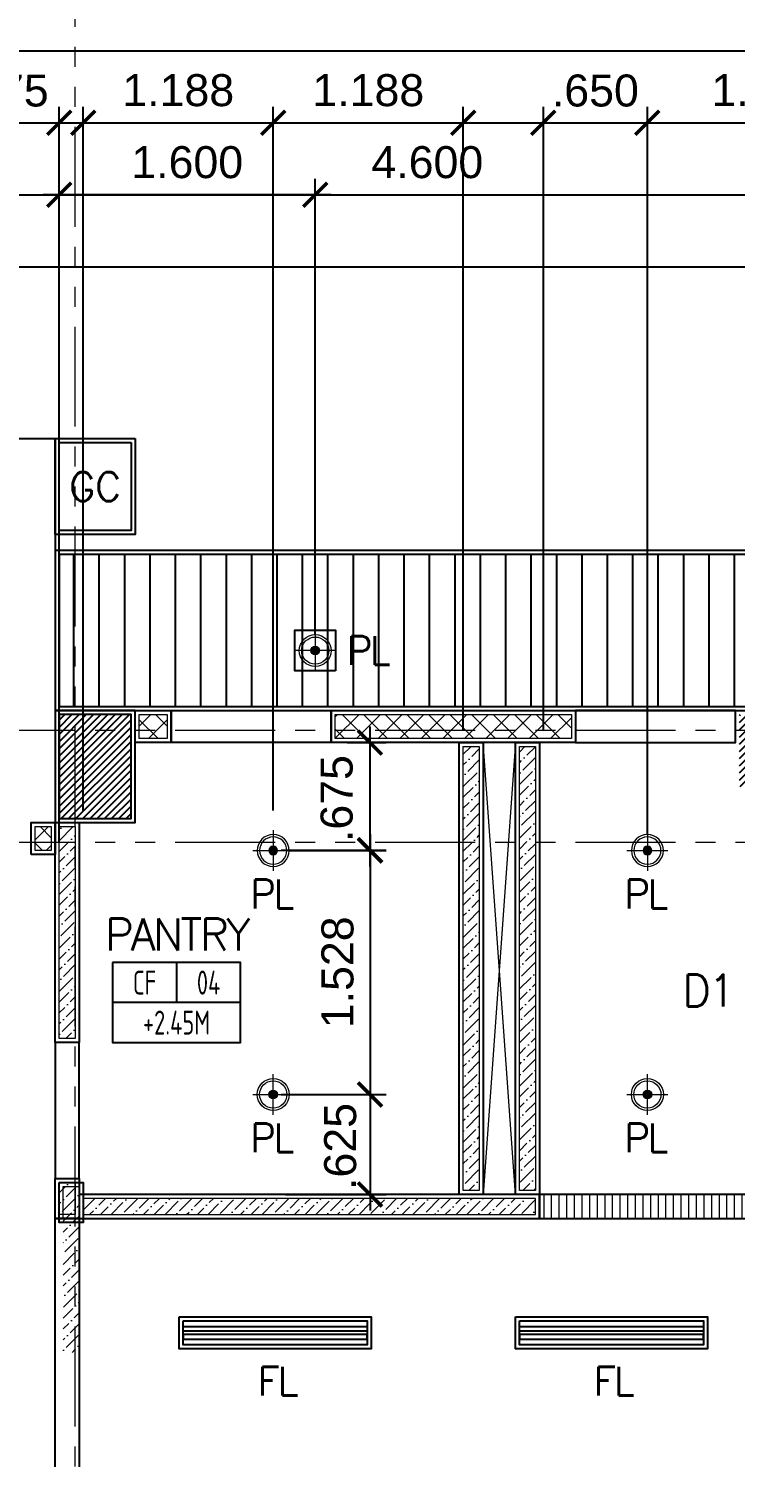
# Model space of a CAD drawing. Header units: metres. Extents: x -12400 to 1, y 0 to 106422.
# Drawn here: x -12222.45 to -12218.03, y 106350.69 to 106359.63 of the extents above; entities that cross this region are included whole.
import ezdxf
from ezdxf.enums import TextEntityAlignment as Align

# ---------------------------------------------------------------- set-up
doc = ezdxf.new("R2010")
doc.units = ezdxf.units.M
doc.header["$PDMODE"] = 35
doc.linetypes.add('HIDDEN2', pattern=[4.762499999999999, 3.175, -1.5875])
doc.linetypes.add('PHANTOM2', pattern=[1.25, 0.625, -0.125, 0.125, -0.125, 0.125, -0.125])
for name, color, linetype, lineweight in [('0.1', 1, 'Continuous', 9), ('A-DIM-100', 8, 'Continuous', 0), ('DIM 001', 251, 'Continuous', 13), ('HATCH', 250, 'Continuous', 5), ('LAYOUT', 1, 'Continuous', 20), ('LF 001', 51, 'Continuous', 20)]:
    doc.layers.add(name, color=color, linetype=linetype, lineweight=lineweight)
for name, color, linetype in [('C-SCHED', 1, 'Continuous'), ('E_FIX_LIGHT1', 2, 'Continuous'), ('lighting', 1, 'Continuous'), ('P-HIDE', 1, 'HIDDEN2'), ('stone', 15, 'Continuous'), ('txt', 2, 'Continuous')]:
    doc.layers.add(name, color=color, linetype=linetype)
doc.layers.add('GUIDELINES', color=206, linetype='Continuous', plot=False)
doc.styles.add('architxt', font='architxt.shx', dxfattribs={"width": 0.8})
doc.styles.add('DIMTXT-100', font='arial.ttf')
doc.styles.add('swis721', font='swiss.ttf')
doc.styles.add('T.25', font='romans.shx', dxfattribs={"height": 0.2})
doc.dimstyles.new('D-100', dxfattribs={"dimtxt": 0.2, "dimasz": 0.15, "dimexe": 0.1, "dimexo": 0.1, "dimgap": 0.1, "dimtad": 1, "dimdec": 3, "dimzin": 4, "dimdsep": 46, "dimtxsty": 'DIMTXT-100', "dimblk": 'ARCHTICK', "dimcen": 0.2, "dimdle": 0.1, "dimclrd": 8, "dimclre": 8, "dimclrt": 2, "dimadec": 0, "dimazin": 1, "dimtfac": 1, "dimtdec": 3, "dimtofl": 0, "dimtmove": 2, "dimatfit": 3, "dimfxl": 1, "dimarcsym": 0})
doc.dimstyles.new('DIM 200', dxfattribs={"dimtxt": 200, "dimasz": 1, "dimexe": 0, "dimexo": 40, "dimgap": 50, "dimtad": 1, "dimtoh": 1, "dimdec": 0, "dimlfac": 2, "dimtxsty": 'swis721', "dimblk": 'CIR', "dimcen": 0, "dimclrd": 155, "dimclre": 155, "dimclrt": 4, "dimadec": 0, "dimazin": 0, "dimtfac": 1, "dimtdec": 0, "dimtix": 1, "dimtmove": 1, "dimatfit": 3, "dimldrblk": 'CIR', "dimfxl": 0, "dimarcsym": 0})

# ---------------------------------------------------------------- blocks, each defined once
blk = doc.blocks.new('CIR')
at = {"color": 4}
blk.add_circle((0, 0), 50, dxfattribs=at)
blk = doc.blocks.new('*U1738')
at = {"layer": 'HATCH'}
h = blk.add_hatch(dxfattribs=at)
h.set_pattern_fill('ANSI36', color=256, scale=0.015)
h.set_pattern_definition([(45, (12094.09919102851, -106406.7665946045), (0.025256970340507, 0.09260889124852564), [0.1190625, -0.0238125, 0, -0.0238125])])
h.paths.add_polyline_path([(0.0249999999996362, 0.1249999999854481), (0.02499999999963642, 0.02499999999417923), (2.800000000002682, 0.02499999999417923), (2.800000000002682, 0.1249999999854481)])
at = {"color": 4}
blk.add_lwpolyline([(2.825000000002318, 0), (2.825000000002318, 0.1499999999796273), (0, 0.1499999999796273), (0, 0)], close=True, dxfattribs=at)
at = {"layer": 'HATCH'}
blk.add_lwpolyline([(2.800000000002682, 0.02499999999417923), (2.800000000002682, 0.1249999999854481), (0.0249999999996362, 0.1249999999854481), (0.0249999999996362, 0.02499999999417923)], close=True, dxfattribs=at)
blk = doc.blocks.new('*U1766')
at = {"layer": 'HATCH'}
h = blk.add_hatch(dxfattribs=at)
h.set_pattern_fill('ANSI37', color=256, scale=0.03, angle=-180)
h.set_pattern_definition([(225, (-0.9375000000100036, 0), (0.06735192090801863, -0.06735192090801868), []), (314.9999999999999, (-0.9375000000100036, 0), (0.06735192090801868, 0.06735192090801861), [])])
h.paths.add_polyline_path([(0.02500000000873115, 0.1749999999883585), (0.02500000000873115, 0.02499999999417923), (0.1249999999954534, 0.02499999999417923), (0.1249999999954534, 0.1749999999883585)])
blk.add_lwpolyline([(0, 0.1999999999825377), (0, 0), (0.1499999999896326, 0), (0.1499999999896326, 0.1999999999825377)], close=True)
blk.add_lwpolyline([(0.02500000000873115, 0.1749999999883585), (0.02500000000873115, 0.02499999999417923), (0.1249999999954534, 0.02499999999417923), (0.1249999999954534, 0.1749999999883585)], close=True, dxfattribs=at)
blk = doc.blocks.new('*U73')
at = {"layer": 'HATCH'}
h = blk.add_hatch(dxfattribs=at)
h.set_pattern_fill('ANSI36', color=256, scale=0.015)
h.set_pattern_definition([(45, (12094.14919102848, -106406.7665946045), (0.025256970340507, 0.09260889124852564), [0.1190625, -0.0238125, 0, -0.0238125])])
h.paths.add_polyline_path([(0.0249999999996362, 0.1249999999854481), (0.0249999999996362, 0.02499999999417923), (2.849999999978309, 0.02499999999417923), (2.849999999978309, 0.1249999999854481)])
at = {"color": 4}
blk.add_lwpolyline([(2.874999999977945, 0), (2.874999999977945, 0.1499999999796273), (0, 0.1499999999796273), (0, 0)], close=True, dxfattribs=at)
at = {"layer": 'HATCH'}
blk.add_lwpolyline([(2.849999999978309, 0.02499999999417923), (2.849999999978309, 0.1249999999854481), (0.0249999999996362, 0.1249999999854481), (0.0249999999996362, 0.02499999999417923)], close=True, dxfattribs=at)
blk = doc.blocks.new('*U104')
at = {"layer": 'HATCH'}
h = blk.add_hatch(dxfattribs=at)
h.set_pattern_fill('ANSI37', color=256, scale=0.03, angle=-180)
h.set_pattern_definition([(225, (0.4374999999620857, 0), (0.06735192090801863, -0.06735192090801868), []), (314.9999999999999, (0.4374999999620857, 0), (0.06735192090801868, 0.06735192090801861), [])])
h.paths.add_polyline_path([(0.02500000000873115, 0.1749999999883585), (0.02500000000873115, 0.02499999999417923), (1.499999999967543, 0.02499999999417923), (1.499999999967543, 0.1749999999883585)])
blk.add_lwpolyline([(0, 0.1999999999825377), (0, 0), (1.524999999961722, 0), (1.524999999961722, 0.1999999999825377)], close=True)
blk.add_lwpolyline([(0.02500000000873115, 0.1749999999883585), (0.02500000000873115, 0.02499999999417923), (1.499999999967543, 0.02499999999417923), (1.499999999967543, 0.1749999999883585)], close=True, dxfattribs=at)
blk = doc.blocks.new('*U95')
at = {"layer": 'HATCH'}
h = blk.add_hatch(dxfattribs=at)
h.set_pattern_fill('ANSI31', color=256, scale=0.015, angle=45)
h.set_pattern_definition([(90, (12093.09919102852, -106406.4165946045), (-0.04762500000000001, 0), [])])
h.paths.add_polyline_path([(2.220446049250313e-16, 0.1499999999796273), (0, 1.387778780781446e-17), (1.825000000013461, 0), (1.825000000013461, 0.1499999999796273)])
at = {"color": 3}
blk.add_lwpolyline([(1.825000000013461, 0), (1.825000000013461, 0.1499999999796273), (0, 0.1499999999796273), (0, 0)], close=True, dxfattribs=at)
blk = doc.blocks.new('*U1746')
at = {"layer": 'HATCH'}
h = blk.add_hatch(dxfattribs=at)
h.set_pattern_fill('ANSI36', color=256, scale=0.015)
h.set_pattern_definition([(45, (12091.52419102847, -106406.7665946045), (0.025256970340507, 0.09260889124852564), [0.1190625, -0.0238125, 0, -0.0238125])])
h.paths.add_polyline_path([(0.0249999999996362, 0.1249999999854481), (0.0249999999996362, 0.02499999999417923), (0.2249999999702341, 0.02499999999417923), (0.2249999999702341, 0.1249999999854481)])
at = {"color": 4}
blk.add_lwpolyline([(0.2499999999698703, 0), (0.2499999999698703, 0.1499999999796273), (0, 0.1499999999796273), (0, 0)], close=True, dxfattribs=at)
at = {"layer": 'HATCH'}
blk.add_lwpolyline([(0.2249999999702341, 0.02499999999417923), (0.2249999999702341, 0.1249999999854481), (0.0249999999996362, 0.1249999999854481), (0.0249999999996362, 0.02499999999417923)], close=True, dxfattribs=at)
blk = doc.blocks.new('*U72')
at = {"layer": 'HATCH'}
h = blk.add_hatch(dxfattribs=at)
h.set_pattern_fill('ANSI36', color=256, scale=0.015)
h.set_pattern_definition([(45, (12092.6491910285, -106406.7665946045), (0.025256970340507, 0.09260889124852564), [0.1190625, -0.0238125, 0, -0.0238125])])
h.paths.add_polyline_path([(0.0249999999996362, 0.1249999999854481), (0.0249999999996362, 0.02499999999417924), (1.34999999999934, 0.02499999999417923), (1.34999999999934, 0.1249999999854481)])
at = {"color": 4}
blk.add_lwpolyline([(1.374999999998976, 0), (1.374999999998976, 0.1499999999796273), (0, 0.1499999999796273), (0, 0)], close=True, dxfattribs=at)
at = {"layer": 'HATCH'}
blk.add_lwpolyline([(1.34999999999934, 0.02499999999417923), (1.34999999999934, 0.1249999999854481), (0.0249999999996362, 0.1249999999854481), (0.0249999999996362, 0.02499999999417923)], close=True, dxfattribs=at)
blk = doc.blocks.new('*U1739')
at = {"layer": 'HATCH'}
h = blk.add_hatch(dxfattribs=at)
h.set_pattern_fill('ANSI36', color=256, scale=0.015)
h.set_pattern_definition([(45, (12094.09919102884, -106406.7665946045), (0.025256970340507, 0.09260889124852564), [0.1190625, -0.0238125, 0, -0.0238125])])
h.paths.add_polyline_path([(0.0249999999996362, 0.1249999999854481), (0.02499999999963598, 0.02499999999417923), (2.800000000337376, 0.02499999999417923), (2.800000000337376, 0.1249999999854481)])
at = {"color": 4}
blk.add_lwpolyline([(2.825000000337012, 0), (2.825000000337012, 0.1499999999796273), (0, 0.1499999999796273), (0, 0)], close=True, dxfattribs=at)
at = {"layer": 'HATCH'}
blk.add_lwpolyline([(2.800000000337376, 0.02499999999417923), (2.800000000337376, 0.1249999999854481), (0.0249999999996362, 0.1249999999854481), (0.0249999999996362, 0.02499999999417923)], close=True, dxfattribs=at)
blk = doc.blocks.new('*U103')
at = {"layer": 'HATCH'}
h = blk.add_hatch(dxfattribs=at)
h.set_pattern_fill('ANSI37', color=256, scale=0.03, angle=-180)
h.set_pattern_definition([(225, (-0.8624999999989875, 0), (0.06735192090801863, -0.06735192090801868), []), (314.9999999999999, (-0.8624999999989875, 0), (0.06735192090801868, 0.06735192090801861), [])])
h.paths.add_polyline_path([(0.02500000000873115, 0.1749999999883585), (0.02500000000873115, 0.02499999999417923), (0.2000000000064694, 0.02499999999417923), (0.2000000000064694, 0.1749999999883585)])
blk.add_lwpolyline([(0, 0.1999999999825377), (0, 0), (0.2250000000006487, 0), (0.2250000000006487, 0.1999999999825377)], close=True)
blk.add_lwpolyline([(0.02500000000873115, 0.1749999999883585), (0.02500000000873115, 0.02499999999417923), (0.2000000000064694, 0.02499999999417923), (0.2000000000064694, 0.1749999999883585)], close=True, dxfattribs=at)
blk = doc.blocks.new('2FCOLUMNS')
h = blk.add_hatch()
h.set_pattern_fill('ANSI31', color=8, scale=0.01)
h.set_pattern_definition([(45, (12128.21296792571, -106237.5702236537), (-0.02245064030267288, 0.02245064030267288), [])])
h.paths.add_polyline_path([(0.02499999999599822, 18.02499999999418), (0.4749999999967258, 18.02499999999418), (0.4749999999967258, 18.67500000000291), (0.02499999999599822, 18.67500000000291)])
h.paths.add_polyline_path([(4.924999999997453, 18.67500000000291), (4.924999999997453, 18.22499999999127), (4.274999999997817, 18.22499999999127), (4.274999999997817, 18.67500000000291)])
h.paths.add_polyline_path([(9.174999999997453, 18.02499999999418), (8.724999999996726, 18.02499999999418), (8.724999999996726, 18.67500000000291), (9.174999999997453, 18.67500000000291)])
h.paths.add_polyline_path([(13.42499999999745, 17.52499999999418), (13.42499999999745, 17.97500000000582), (12.77499999999782, 17.97500000000582), (12.77499999999782, 17.52499999999418)])
h.paths.add_polyline_path([(17.024999999996, 18.02499999999418), (17.47499999999673, 18.02499999999418), (17.47499999999673, 18.67500000000291), (17.024999999996, 18.67500000000291)])
h.paths.add_polyline_path([(21.274999999996, 18.67500000000291), (21.274999999996, 18.22499999999127), (21.92499999999563, 18.22499999999127), (21.92499999999563, 18.67500000000291)])
h.paths.add_polyline_path([(26.17499999999563, 18.02499999999418), (25.72499999999491, 18.02499999999418), (25.72499999999491, 18.67500000000291), (26.17499999999563, 18.67500000000291)])
h.paths.add_polyline_path([(26.17499999999563, 13.27499999999418), (25.72499999999491, 13.27499999999418), (25.72499999999491, 13.92500000000291), (26.17499999999563, 13.92500000000291)])
h.paths.add_polyline_path([(21.37499999999636, 13.27499999999418), (21.82499999999709, 13.27499999999418), (21.82499999999709, 13.92500000000291), (21.37499999999636, 13.92500000000291)])
h.paths.add_polyline_path([(17.024999999996, 13.27499999999418), (17.47499999999673, 13.27499999999418), (17.47499999999673, 13.92500000000291), (17.024999999996, 13.92500000000291)])
h.paths.add_polyline_path([(12.92499999999563, 13.27499999999418), (13.32499999999709, 13.27499999999418), (13.32499999999709, 13.67500000000291), (12.92499999999563, 13.67500000000291)])
h.paths.add_polyline_path([(9.174999999997453, 13.27499999999418), (8.724999999996726, 13.27499999999418), (8.724999999996726, 13.92500000000291), (9.174999999997453, 13.92500000000291)])
h.paths.add_polyline_path([(4.82499999999709, 13.27499999999418), (4.374999999996362, 13.27499999999418), (4.374999999996362, 13.92500000000291), (4.82499999999709, 13.92500000000291)])
h.paths.add_polyline_path([(0.02499999999599822, 13.27499999999418), (0.4749999999967258, 13.27499999999418), (0.4749999999967258, 13.92500000000291), (0.02499999999599822, 13.92500000000291)])
h.paths.add_polyline_path([(0.02499999999599822, 9.02499999999418), (0.4749999999967258, 9.02499999999418), (0.4749999999967258, 9.67500000000291), (0.02499999999599822, 9.67500000000291)])
h.paths.add_polyline_path([(9.174999999997453, 9.02499999999418), (8.724999999996726, 9.02499999999418), (8.724999999996726, 9.67500000000291), (9.174999999997453, 9.67500000000291)])
h.paths.add_polyline_path([(17.024999999996, 9.02499999999418), (17.47499999999673, 9.02499999999418), (17.47499999999673, 9.67500000000291), (17.024999999996, 9.67500000000291)])
h.paths.add_polyline_path([(26.17499999999563, 9.02499999999418), (25.72499999999491, 9.02499999999418), (25.72499999999491, 9.67500000000291), (26.17499999999563, 9.67500000000291)])
h.paths.add_polyline_path([(26.17499999999563, 4.774999999994179), (25.72499999999491, 4.774999999994179), (25.72499999999491, 5.42500000000291), (26.17499999999563, 5.42500000000291)])
h.paths.add_polyline_path([(21.82499999999709, 4.774999999994179), (21.37499999999636, 4.774999999994179), (21.37499999999636, 5.42500000000291), (21.82499999999709, 5.42500000000291)])
h.paths.add_polyline_path([(17.024999999996, 4.774999999994179), (17.47499999999673, 4.774999999994179), (17.47499999999673, 5.42500000000291), (17.024999999996, 5.42500000000291)])
h.paths.add_polyline_path([(13.32499999999709, 4.774999999994179), (12.87499999999636, 4.774999999994179), (12.87499999999636, 5.42500000000291), (13.32499999999709, 5.42500000000291)])
h.paths.add_polyline_path([(9.174999999997453, 4.774999999994179), (8.724999999996726, 4.774999999994179), (8.724999999996726, 5.42500000000291), (9.174999999997453, 5.42500000000291)])
h.paths.add_polyline_path([(4.374999999996362, 4.774999999994179), (4.82499999999709, 4.774999999994179), (4.82499999999709, 5.42500000000291), (4.374999999996362, 5.42500000000291)])
h.paths.add_polyline_path([(0.02499999999599822, 4.774999999994179), (0.4749999999967258, 4.774999999994179), (0.4749999999967258, 5.42500000000291), (0.02499999999599822, 5.42500000000291)])
h.paths.add_polyline_path([(0.02499999999599822, 2.25), (0.4749999999967258, 2.25), (0.4749999999967258, 2.900000000008731), (0.02499999999599822, 2.900000000008731)])
h.paths.add_polyline_path([(0.0249999999996362, 0.02499999999417923), (0.4250000000010914, 0.02499999999417923), (0.4250000000010914, 0.4250000000029104), (0.0249999999996362, 0.4250000000029104)])
h.paths.add_polyline_path([(2.899999999997817, 0.02500000000873115), (2.899999999997817, 0.4750000000203727), (2.249999999998181, 0.4750000000203727), (2.249999999998181, 0.02500000000873115)])
h.paths.add_polyline_path([(4.924999999997453, 0.02500000000873115), (4.924999999997453, 0.4750000000203727), (4.274999999997817, 0.4750000000203727), (4.274999999997817, 0.02500000000873115)])
h.paths.add_polyline_path([(9.174999999997453, 0.02500000000873115), (8.724999999996726, 0.02500000000873115), (8.724999999996726, 0.6750000000174623), (9.174999999997453, 0.6750000000174623)])
h.paths.add_polyline_path([(13.42499999999745, 1.025000000008731), (13.42499999999745, 1.475000000020373), (12.77499999999782, 1.475000000020373), (12.77499999999782, 1.025000000008731)])
h.paths.add_polyline_path([(17.024999999996, 0.02500000000873115), (17.47499999999673, 0.02500000000873115), (17.47499999999673, 0.6750000000174623), (17.024999999996, 0.6750000000174623)])
h.paths.add_polyline_path([(21.274999999996, 0.02500000000873115), (21.274999999996, 0.4750000000203727), (21.92499999999563, 0.4750000000203727), (21.92499999999563, 0.02500000000873115)])
h.paths.add_polyline_path([(26.17499999999563, 0.02500000000873115), (25.72499999999491, 0.02500000000873115), (25.72499999999491, 0.6750000000174623), (26.17499999999563, 0.6750000000174623)])
at = {"color": 7}
blk.add_lwpolyline([(16.99999999999636, 18), (17.49999999999636, 18), (17.49999999999636, 18.69999999999709), (16.99999999999636, 18.69999999999709)], close=True, dxfattribs=at)
at = {"layer": 'stone', "color": 5}
blk.add_lwpolyline([(17.024999999996, 18.02499999999418), (17.47499999999673, 18.02499999999418), (17.47499999999673, 18.67500000000291), (17.024999999996, 18.67500000000291)], close=True, dxfattribs=at)
blk = doc.blocks.new('L1')
at = {"layer": 'LF 001', "lineweight": 20, "ltscale": 1500}
h = blk.add_hatch(color=256, dxfattribs=at)
edge = h.paths.add_edge_path()
edge.add_arc((1.13686837721616e-13, -1.13686837721616e-13), 0.0318958546358772, 0, 360)
at = {"layer": 'LF 001', "color": 76, "lineweight": 18, "ltscale": 1500}
for points in [[(1.13686837721616e-13, 0.1499999999997499), (1.13686837721616e-13, -0.1500000000000909)], [(-0.1499999999999773, -1.13686837721616e-13), (0.1500000000000909, -1.13686837721616e-13)]]:
    blk.add_lwpolyline(points, dxfattribs=at)
at = {"layer": 'LF 001', "ltscale": 1500}
blk.add_lwpolyline([(-0.09999999999990905, -1.13686837721616e-13, -1), (0.1000000000000227, -1.13686837721616e-13, -1)], format="xyb", close=True, dxfattribs=at)
at = {"layer": 'LF 001', "lineweight": 20, "ltscale": 1500}
blk.add_circle((1.13686837721616e-13, -1.13686837721616e-13), 0.0318958546358772, dxfattribs=at)
blk = doc.blocks.new('LO')
at = {"layer": 'LAYOUT', "xscale": 1000, "yscale": 1000, "zscale": 1000}
blk.add_blockref('L1', (0, 0), dxfattribs=at)
blk = doc.blocks.new('*U1960')
at = {"layer": 'LF 001', "ltscale": 1500}
blk.add_circle((0, -3.995415109869782e-14), 0.0998520709958535, dxfattribs=at)
at = {"layer": 'lighting', "xscale": 0.0008492979043710491, "yscale": 0.0008492979043710491, "zscale": 0.0008492979043710491}
blk.add_blockref('LO', (0, -3.995415109869782e-14), dxfattribs=at)
blk = doc.blocks.new('LEDPENDANTLT')
at = {"color": 1}
for points in [[(0, 0.1999999999970896), (1.200000000000728, 0.1999999999970896), (1.200000000000728, 0), (0, 0)], [(0.02499999999417923, 0.1750000000029104), (1.175000000006548, 0.1750000000029104), (1.175000000006548, 0.02499999999417923), (0.02499999999417923, 0.02499999999417923)]]:
    blk.add_lwpolyline(points, close=True, dxfattribs=at)
at = {"color": 2}
for points in [[(1.174999999995634, 0.1100000000005821), (0.02499999999417923, 0.1100000000005821), (0.02499999999417923, 0.1399999999994179), (1.174999999995634, 0.1399999999994179)], [(1.174999999995634, 0.09000000001105946), (0.02499999999417923, 0.09000000001105946), (0.02499999999417923, 0.06000000001222361), (1.174999999995634, 0.06000000001222361)]]:
    blk.add_lwpolyline(points, close=True, dxfattribs=at)
blk = doc.blocks.new('RCP_2F')
h = blk.add_hatch()
h.set_pattern_fill('ANSI31', color=8, scale=0.05, angle=45)
h.set_pattern_definition([(90, (0, 0), (-0.15875, 0), [])])
h.paths.add_polyline_path([(-12111.18796792572, 106309.9879166174), (-12102.02332326478, 106309.9879166174), (-12101.07332326476, 106310.9379166174), (-12111.18796792572, 106310.9379166174)])
at = {"color": 1}
for points in [[(-12113.0129679257, 106311.6629166174), (-12111.2129679257, 106311.6629166174)], [(-12111.21296792572, 106309.9629166174), (-12102.01296792572, 106309.9629166174), (-12101.01296792572, 106310.9629166174), (-12111.21296792572, 106310.9629166174), (-12111.21296792572, 106309.9629166174)]]:
    blk.add_lwpolyline(points, dxfattribs=at)
for points in [[(-12110.7129679257, 106311.6629166174), (-12110.7129679257, 106311.0629166174), (-12111.2129679257, 106311.0629166174), (-12111.2129679257, 106311.6629166174)], [(-12110.73796792569, 106311.6379166174), (-12110.73796792569, 106311.0879166174), (-12111.1879679257, 106311.0879166174), (-12111.1879679257, 106311.6379166174)], [(-12109.46057324006, 106310.2105219318), (-12109.71536261137, 106310.2105219318), (-12109.71536261137, 106310.4653113031), (-12109.46057324006, 106310.4653113031)], [(-12110.48796792572, 106309.9629166176), (-12109.4879679257, 106309.9629166176), (-12109.4879679257, 106309.7629166176), (-12110.48796792572, 106309.7629166176)], [(-12106.96296792572, 106309.9629166174), (-12107.96296792573, 106309.9629166174), (-12107.96296792573, 106309.7629166176), (-12106.96296792572, 106309.7629166176)], [(-12111.06296792574, 106307.8879166174), (-12111.21296792572, 106307.8879166174), (-12111.21296792572, 106307.0379166174), (-12111.06296792574, 106307.0379166174)], [(-12111.06296792573, 106305.2129166174), (-12111.21296792571, 106305.2129166174), (-12111.21296792572, 106306.7879166174), (-12111.06296792574, 106306.7879166174)]]:
    blk.add_lwpolyline(points, close=True, dxfattribs=at)
at = {"color": 8}
blk.add_lwpolyline([(-12111.18796792572, 106309.9879166174), (-12102.02332326478, 106309.9879166174), (-12101.07332326476, 106310.9379166174), (-12111.18796792572, 106310.9379166174)], close=True, dxfattribs=at)
at = {"layer": 'HATCH'}
for points in [[(-12108.33796792572, 106306.9379166174), (-12108.53796792572, 106309.7629166174)], [(-12108.33796792572, 106309.7629166174), (-12108.53796792572, 106306.9379166174)]]:
    blk.add_lwpolyline(points, dxfattribs=at)
at = {"layer": 'P-HIDE', "linetype": 'Continuous'}
blk.add_lwpolyline([(-12119.01296792572, 106309.2629166174), (-12119.01296792572, 106311.6629166174), (-12111.2129679257, 106311.6629166174), (-12111.2129679257, 106309.2629166174)], dxfattribs=at)
for name, p in [('2FCOLUMNS', (-12128.21296792571, 106291.2629166174)), ('*U73', (-12111.06296792571, 106306.7879166174)), ('*U95', (-12108.18796792573, 106306.7879166174)), ('LEDPENDANTLT', (-12110.43796792573, 106305.9729166174)), ('LEDPENDANTLT', (-12108.33796792573, 106305.9729166174))]:
    blk.add_blockref(name, p)
at = {"xscale": -1}
for name, p, rotation in [('*U103', (-12110.71296792572, 106309.9629166176), 180), ('*U104', (-12109.4879679257, 106309.9629166176), 180), ('*U1738', (-12108.68796792569, 106306.9379166174), 270), ('*U1739', (-12108.33796792571, 106306.9379166173), 270), ('*U1766', (-12111.36296792571, 106309.2629166175), 180), ('*U72', (-12111.21296792572, 106307.8879166174), 270), ('*U1746', (-12111.21296792572, 106306.7879166174), 270)]:
    blk.add_blockref(name, p, dxfattribs=dict(at, rotation=rotation))
at = {"layer": 'E_FIX_LIGHT1'}
for p, rotation in [((-12109.58796792572, 106310.3379166174), 270), ((-12109.85046792571, 106307.5629166174), 90), ((-12107.51296792573, 106307.5629166174), 90)]:
    blk.add_blockref('*U1960', p, dxfattribs=dict(at, rotation=rotation))
at = {"layer": 'E_FIX_LIGHT1', "xscale": -1, "rotation": 90}
for p in [(-12109.85046792571, 106309.0879166175), (-12107.51296792573, 106309.0879166175)]:
    blk.add_blockref('*U1960', p, dxfattribs=at)
at = {"layer": '0.1', "color": 2, "insert": (-12110.9629679257, 106311.3629166174), "char_height": 0.18, "attachment_point": 5, "style": 'T.25'}
blk.add_mtext_dynamic_manual_height_columns('{\\C3;GC}', width=2.337371140579762, gutter_width=1, heights=[0], dxfattribs=at)
at = {"layer": '0.1', "color": 2, "insert": (-12108.43796792572, 106308.3504166174), "char_height": 0.15, "attachment_point": 5, "rotation": 90.00000000000006}
blk.add_mtext_dynamic_manual_height_columns('{\\Fx-hlvm1s|c0;\\W0.9;\\T0.9;PIPE SHAFT}', width=5150.828219755791, gutter_width=1, heights=[0], dxfattribs=at)
at = {"layer": 'txt', "color": 6, "linetype": 'Continuous', "char_height": 0.18, "attachment_point": 5, "style": 'T.25'}
for s, insert in [('{\\T0.9;PL}', (-12109.26057324006, 106310.3379166174)), ('{\\T0.9;PL}', (-12109.86323717491, 106308.8165121007)), ('{\\T0.9;PL}', (-12107.52573717492, 106308.8165121007)), ('{\\T0.9;PL}', (-12109.86323717491, 106307.2915121007)), ('{\\T0.9;PL}', (-12107.52573717492, 106307.2915121007)), ('{\\T0.9;FL}', (-12109.82667398525, 106305.7712843994)), ('{\\T0.9;FL}', (-12107.72667398526, 106305.7712843994))]:
    blk.add_mtext_dynamic_manual_height_columns(s, width=0.6453045245441018, gutter_width=0.001, heights=[0], dxfattribs=dict(at, insert=insert))
blk = doc.blocks.new('_ArchTick')
at = {"color": 0, "linetype": 'ByBlock', "const_width": 0.15}
blk.add_lwpolyline([(-0.5, -0.5), (0.5, 0.5)], dxfattribs=at)
blk = doc.blocks.new('*D641')
at = {"layer": 'DEFPOINTS', "color": 0, "transparency": 16777216}
for p in [(-12220.91691529414, 106359.0365394432), (-12222.10441529417, 106354.6365394432), (-12220.91691529414, 106354.6365394431)]:
    blk.add_point(p, dxfattribs=at)
at = {"layer": 'DIM 001', "color": 8, "lineweight": -2, "transparency": 16777216}
for p, q in [((-12222.10441529417, 106354.7365394432), (-12222.10441529417, 106359.1365394432)), ((-12220.91691529414, 106354.7365394432), (-12220.91691529414, 106359.1365394432)), ((-12222.20441529417, 106359.0365394432), (-12220.81691529414, 106359.0365394432))]:
    blk.add_line(p, q, dxfattribs=at)
at = {"layer": 'DIM 001', "color": 8, "lineweight": -2, "transparency": 16777216, "xscale": 0.15, "yscale": 0.15, "zscale": 0.15, "rotation": 180}
blk.add_blockref('_ArchTick', (-12222.10441529417, 106359.0365394432), dxfattribs=at)
at = {"layer": 'DIM 001', "color": 8, "lineweight": -2, "transparency": 16777216, "xscale": 0.15, "yscale": 0.15, "zscale": 0.15}
blk.add_blockref('_ArchTick', (-12220.91691529414, 106359.0365394432), dxfattribs=at)
at = {"layer": 'DIM 001', "color": 2, "transparency": 16777216, "insert": (-12221.51066529415, 106359.2386540407), "char_height": 0.2, "attachment_point": 5, "style": 'DIMTXT-100'}
blk.add_mtext('1.188', dxfattribs=at)
blk = doc.blocks.new('*D642')
at = {"layer": 'DEFPOINTS', "color": 0, "transparency": 16777216}
for p in [(-12220.96710059433, 106354.4892710696), (-12220.96706322319, 106352.9615418858), (-12220.31233241905, 106352.9615418858)]:
    blk.add_point(p, dxfattribs=at)
at = {"layer": 'DIM 001', "color": 8, "lineweight": -2, "transparency": 16777216}
for p, q in [((-12220.31233241905, 106354.5892710696), (-12220.31233241905, 106352.8615418858)), ((-12220.86710059433, 106354.4892710696), (-12220.21233241905, 106354.4892710696)), ((-12220.86706322319, 106352.9615418858), (-12220.21233241905, 106352.9615418858))]:
    blk.add_line(p, q, dxfattribs=at)
at = {"layer": 'DIM 001', "color": 8, "lineweight": -2, "transparency": 16777216, "xscale": 0.15, "yscale": 0.15, "zscale": 0.15}
for p, rotation in [((-12220.31233241905, 106354.4892710696), 90), ((-12220.31233241905, 106352.9615418858), 270)]:
    blk.add_blockref('_ArchTick', p, dxfattribs=dict(at, rotation=rotation))
at = {"layer": 'DIM 001', "color": 2, "transparency": 16777216, "insert": (-12220.51444701656, 106353.7254064776), "char_height": 0.2, "attachment_point": 5, "rotation": 90, "style": 'DIMTXT-100'}
blk.add_mtext('1.528', dxfattribs=at)
blk = doc.blocks.new('*D643')
at = {"layer": 'DEFPOINTS', "color": 0, "transparency": 16777216}
for p in [(-12220.9395206085, 106352.9615394432), (-12220.9395206085, 106352.3365394432), (-12220.31233241906, 106352.3365394432)]:
    blk.add_point(p, dxfattribs=at)
at = {"layer": 'DIM 001', "color": 8, "lineweight": -2, "transparency": 16777216}
for p, q in [((-12220.31233241906, 106353.0615394432), (-12220.31233241906, 106352.2365394432)), ((-12220.8395206085, 106352.9615394432), (-12220.21233241906, 106352.9615394432)), ((-12220.8395206085, 106352.3365394432), (-12220.21233241906, 106352.3365394432))]:
    blk.add_line(p, q, dxfattribs=at)
at = {"layer": 'DIM 001', "color": 8, "lineweight": -2, "transparency": 16777216, "xscale": 0.15, "yscale": 0.15, "zscale": 0.15}
for p, rotation in [((-12220.31233241906, 106352.9615394432), 90), ((-12220.31233241906, 106352.3365394432), 270)]:
    blk.add_blockref('_ArchTick', p, dxfattribs=dict(at, rotation=rotation))
at = {"layer": 'DIM 001', "color": 2, "transparency": 16777216, "insert": (-12220.49760256386, 106352.6365394431), "char_height": 0.2, "attachment_point": 5, "rotation": 90, "style": 'DIMTXT-100'}
blk.add_mtext('.625', dxfattribs=at)
blk = doc.blocks.new('*D644')
at = {"layer": 'DEFPOINTS', "color": 0, "transparency": 16777216}
for p in [(-12220.55441529413, 106355.1615394434), (-12220.31233241907, 106355.1615394434), (-12220.91691529414, 106354.4865394433)]:
    blk.add_point(p, dxfattribs=at)
at = {"layer": 'DIM 001', "color": 8, "lineweight": -2, "transparency": 16777216}
for p, q in [((-12220.31233241907, 106354.3865394433), (-12220.31233241907, 106355.2615394434)), ((-12220.45441529413, 106355.1615394434), (-12220.21233241907, 106355.1615394434)), ((-12220.81691529414, 106354.4865394433), (-12220.21233241907, 106354.4865394433))]:
    blk.add_line(p, q, dxfattribs=at)
at = {"layer": 'DIM 001', "color": 8, "lineweight": -2, "transparency": 16777216, "xscale": 0.15, "yscale": 0.15, "zscale": 0.15}
for p, rotation in [((-12220.31233241907, 106355.1615394434), 90), ((-12220.31233241907, 106354.4865394433), 270)]:
    blk.add_blockref('_ArchTick', p, dxfattribs=dict(at, rotation=rotation))
at = {"layer": 'DIM 001', "color": 2, "transparency": 16777216, "insert": (-12220.51970529525, 106354.8115394433), "char_height": 0.2, "attachment_point": 5, "rotation": 90, "style": 'DIMTXT-100'}
blk.add_mtext('.675', dxfattribs=at)
blk = doc.blocks.new('*D652')
at = {"layer": 'DEFPOINTS', "color": 0, "transparency": 16777216}
for p in [(-12222.25441529415, 106359.0365394432), (-12222.25441529415, 106354.4365394433), (-12222.92941529415, 106353.1889341285)]:
    blk.add_point(p, dxfattribs=at)
at = {"layer": 'DIM 001', "color": 8, "lineweight": -2, "transparency": 16777216}
for p, q in [((-12222.92941529415, 106353.2889341285), (-12222.92941529415, 106359.1365394432)), ((-12222.25441529415, 106354.5365394433), (-12222.25441529415, 106359.1365394432)), ((-12223.02941529415, 106359.0365394432), (-12222.15441529415, 106359.0365394432))]:
    blk.add_line(p, q, dxfattribs=at)
at = {"layer": 'DIM 001', "color": 8, "lineweight": -2, "transparency": 16777216, "xscale": 0.15, "yscale": 0.15, "zscale": 0.15, "rotation": 180}
blk.add_blockref('_ArchTick', (-12222.92941529415, 106359.0365394432), dxfattribs=at)
at = {"layer": 'DIM 001', "color": 8, "lineweight": -2, "transparency": 16777216, "xscale": 0.15, "yscale": 0.15, "zscale": 0.15}
blk.add_blockref('_ArchTick', (-12222.25441529415, 106359.0365394432), dxfattribs=at)
at = {"layer": 'DIM 001', "color": 2, "transparency": 16777216, "insert": (-12222.59191529415, 106359.2365394432), "char_height": 0.2, "attachment_point": 5, "style": 'DIMTXT-100'}
blk.add_mtext('.675', dxfattribs=at)
blk = doc.blocks.new('*D663')
at = {"layer": 'DEFPOINTS', "color": 0, "transparency": 16777216}
for p in [(-12219.72941529414, 106359.0365394432), (-12219.72941529414, 106355.1365394434), (-12220.91691529414, 106354.6365394431)]:
    blk.add_point(p, dxfattribs=at)
at = {"layer": 'DIM 001', "color": 8, "lineweight": -2, "transparency": 16777216}
for p, q in [((-12220.91691529414, 106354.7365394432), (-12220.91691529414, 106359.1365394432)), ((-12219.72941529414, 106355.2365394434), (-12219.72941529414, 106359.1365394432)), ((-12221.01691529414, 106359.0365394432), (-12219.62941529414, 106359.0365394432))]:
    blk.add_line(p, q, dxfattribs=at)
at = {"layer": 'DIM 001', "color": 8, "lineweight": -2, "transparency": 16777216, "xscale": 0.15, "yscale": 0.15, "zscale": 0.15, "rotation": 180}
blk.add_blockref('_ArchTick', (-12220.91691529414, 106359.0365394432), dxfattribs=at)
at = {"layer": 'DIM 001', "color": 8, "lineweight": -2, "transparency": 16777216, "xscale": 0.15, "yscale": 0.15, "zscale": 0.15}
blk.add_blockref('_ArchTick', (-12219.72941529414, 106359.0365394432), dxfattribs=at)
at = {"layer": 'DIM 001', "color": 2, "transparency": 16777216, "insert": (-12220.32316529414, 106359.2386540407), "char_height": 0.2, "attachment_point": 5, "style": 'DIMTXT-100'}
blk.add_mtext('1.188', dxfattribs=at)
blk = doc.blocks.new('*D719')
at = {"layer": 'DEFPOINTS', "color": 0, "transparency": 16777216}
for p in [(-12218.57941529415, 106359.0365394432), (-12219.22941529415, 106355.1365394433), (-12218.57941529415, 106354.6139341289)]:
    blk.add_point(p, dxfattribs=at)
at = {"layer": 'DIM 001', "color": 8, "lineweight": -2, "transparency": 16777216}
for p, q in [((-12219.22941529415, 106355.2365394433), (-12219.22941529415, 106359.1365394432)), ((-12218.57941529415, 106354.7139341289), (-12218.57941529415, 106359.1365394432)), ((-12219.32941529415, 106359.0365394432), (-12218.47941529415, 106359.0365394432))]:
    blk.add_line(p, q, dxfattribs=at)
at = {"layer": 'DIM 001', "color": 8, "lineweight": -2, "transparency": 16777216, "xscale": 0.15, "yscale": 0.15, "zscale": 0.15, "rotation": 180}
blk.add_blockref('_ArchTick', (-12219.22941529415, 106359.0365394432), dxfattribs=at)
at = {"layer": 'DIM 001', "color": 8, "lineweight": -2, "transparency": 16777216, "xscale": 0.15, "yscale": 0.15, "zscale": 0.15}
blk.add_blockref('_ArchTick', (-12218.57941529415, 106359.0365394432), dxfattribs=at)
at = {"layer": 'DIM 001', "color": 2, "transparency": 16777216, "insert": (-12218.90441529415, 106359.2365394432), "char_height": 0.2, "attachment_point": 5, "style": 'DIMTXT-100'}
blk.add_mtext('.650', dxfattribs=at)
blk = doc.blocks.new('*D720')
at = {"layer": 'DEFPOINTS', "color": 0, "transparency": 16777216}
for p in [(-12217.07941529415, 106359.0365394432), (-12218.57941529415, 106354.4865394432), (-12217.07941529415, 106354.4865394432)]:
    blk.add_point(p, dxfattribs=at)
at = {"layer": 'DIM 001', "color": 8, "lineweight": -2, "transparency": 16777216}
for p, q in [((-12218.57941529415, 106354.5865394432), (-12218.57941529415, 106359.1365394432)), ((-12217.07941529415, 106354.5865394432), (-12217.07941529415, 106359.1365394432)), ((-12218.67941529415, 106359.0365394432), (-12216.97941529415, 106359.0365394432))]:
    blk.add_line(p, q, dxfattribs=at)
at = {"layer": 'DIM 001', "color": 8, "lineweight": -2, "transparency": 16777216, "xscale": 0.15, "yscale": 0.15, "zscale": 0.15, "rotation": 180}
blk.add_blockref('_ArchTick', (-12218.57941529415, 106359.0365394432), dxfattribs=at)
at = {"layer": 'DIM 001', "color": 8, "lineweight": -2, "transparency": 16777216, "xscale": 0.15, "yscale": 0.15, "zscale": 0.15}
blk.add_blockref('_ArchTick', (-12217.07941529415, 106359.0365394432), dxfattribs=at)
at = {"layer": 'DIM 001', "color": 2, "transparency": 16777216, "insert": (-12217.82941529415, 106359.2386540407), "char_height": 0.2, "attachment_point": 5, "style": 'DIMTXT-100'}
blk.add_mtext('1.500', dxfattribs=at)
blk = doc.blocks.new('*D677')
at = {"layer": 'DEFPOINTS', "color": 0, "transparency": 16777216}
for p in [(-12222.25441529415, 106358.5865394432), (-12222.25441529415, 106355.7365394432), (-12220.65441529414, 106355.7365394432)]:
    blk.add_point(p, dxfattribs=at)
at = {"layer": 'DIM 001', "color": 8, "lineweight": -2, "transparency": 16777216}
for p, q in [((-12222.25441529415, 106355.8365394432), (-12222.25441529415, 106358.6865394432)), ((-12220.65441529414, 106355.8365394432), (-12220.65441529414, 106358.6865394432)), ((-12220.55441529414, 106358.5865394432), (-12222.35441529415, 106358.5865394432))]:
    blk.add_line(p, q, dxfattribs=at)
at = {"layer": 'DIM 001', "color": 8, "lineweight": -2, "transparency": 16777216, "xscale": 0.15, "yscale": 0.15, "zscale": 0.15, "rotation": 180}
blk.add_blockref('_ArchTick', (-12222.25441529415, 106358.5865394432), dxfattribs=at)
at = {"layer": 'DIM 001', "color": 8, "lineweight": -2, "transparency": 16777216, "xscale": 0.15, "yscale": 0.15, "zscale": 0.15}
blk.add_blockref('_ArchTick', (-12220.65441529414, 106358.5865394432), dxfattribs=at)
at = {"layer": 'DIM 001', "color": 2, "transparency": 16777216, "insert": (-12221.45441529415, 106358.7886540407), "char_height": 0.2, "attachment_point": 5, "style": 'DIMTXT-100'}
blk.add_mtext('1.600', dxfattribs=at)
blk = doc.blocks.new('*D678')
at = {"layer": 'DEFPOINTS', "color": 0, "transparency": 16777216}
for p in [(-12217.65441529414, 106358.5865394432), (-12217.65441529414, 106355.8639341288), (-12222.25441529415, 106355.7365394432)]:
    blk.add_point(p, dxfattribs=at)
at = {"layer": 'DIM 001', "color": 8, "lineweight": -2, "transparency": 16777216}
for p, q in [((-12222.25441529415, 106355.8365394432), (-12222.25441529415, 106358.6865394432)), ((-12217.65441529414, 106355.9639341288), (-12217.65441529414, 106358.6865394432)), ((-12222.35441529415, 106358.5865394432), (-12217.55441529414, 106358.5865394432))]:
    blk.add_line(p, q, dxfattribs=at)
at = {"layer": 'DIM 001', "color": 8, "lineweight": -2, "transparency": 16777216, "xscale": 0.15, "yscale": 0.15, "zscale": 0.15, "rotation": 180}
blk.add_blockref('_ArchTick', (-12222.25441529415, 106358.5865394432), dxfattribs=at)
at = {"layer": 'DIM 001', "color": 8, "lineweight": -2, "transparency": 16777216, "xscale": 0.15, "yscale": 0.15, "zscale": 0.15}
blk.add_blockref('_ArchTick', (-12217.65441529414, 106358.5865394432), dxfattribs=at)
at = {"layer": 'DIM 001', "color": 2, "transparency": 16777216, "insert": (-12219.95441529415, 106358.7886540407), "char_height": 0.2, "attachment_point": 5, "style": 'DIMTXT-100'}
blk.add_mtext('4.600', dxfattribs=at)
blk = doc.blocks.new('*U619')
at = {"layer": 'HATCH'}
h = blk.add_hatch(dxfattribs=at)
h.set_pattern_fill('ANSI36', color=256, scale=0.015)
h.set_pattern_definition([(45, (12091.52419102849, -106406.7665946045), (0.025256970340507, 0.09260889124852564), [0.1190625, -0.0238125, 0, -0.0238125])])
h.paths.add_polyline_path([(-0.812500000017395, 0.1249999999854481), (-0.812500000017395, 0.02499999999417923), (0.2249999999829688, 0.02499999999417923), (0.2249999999829688, 0.1249999999854481)])
at = {"color": 4}
blk.add_lwpolyline([(0.249999999982605, 0), (0.249999999982605, 0.1499999999796273), (0, 0.1499999999796273), (0, 0)], close=True, dxfattribs=at)
at = {"layer": 'HATCH'}
blk.add_lwpolyline([(0.2249999999829688, 0.02499999999417923), (0.2249999999829688, 0.1249999999854481), (0.0249999999996362, 0.1249999999854481), (0.0249999999996362, 0.02499999999417923)], close=True, dxfattribs=at)
blk = doc.blocks.new('GRID1')
at = {"color": 6, "linetype": 'PHANTOM2'}
for points in [[(-12143.25441529414, 106384.7702236537), (-12143.25441529414, 106412.5702236537)], [(-12130.75441529413, 106407.8702236537), (-12163.75441529414, 106407.8702236537)], [(-12130.75441529413, 106407.1702236537), (-12163.15441529414, 106407.1702236537)]]:
    blk.add_leader(points, dimstyle='DIM 200', override={"dimasz": 0.002, "dimgap": 60, "dimtad": 0}, dxfattribs=at)

msp = doc.modelspace()

# ---------------------------------------------------------------- linework, layer by layer
at = {"layer": 'C-SCHED'}
for p, q in [((-12221.52080591333, 106353.7865394431), (-12221.52080591333, 106353.5365394431)), ((-12221.12080591333, 106353.5365394431), (-12221.92080591333, 106353.5365394431))]:
    msp.add_line(p, q, dxfattribs=at)
msp.add_lwpolyline([(-12221.92080591333, 106353.7865394431), (-12221.92080591333, 106353.2865394431), (-12221.12080591333, 106353.2865394431), (-12221.12080591333, 106353.7865394431)], close=True, dxfattribs=at)
at = {"layer": 'GUIDELINES'}
for points in [[(-12242.20441529414, 106359.4865394432), (-12210.10441529414, 106359.4865394432), (-12210.10441529414, 106332.5865394432), (-12242.20441529414, 106332.5865394432)], [(-12241.75441529414, 106359.0365394432), (-12210.55441529414, 106359.0365394432), (-12210.55441529414, 106333.0365394432), (-12241.75441529414, 106333.0365394432)], [(-12241.30441529414, 106358.5865394432), (-12211.00441529414, 106358.5865394432), (-12211.00441529414, 106333.4865394432), (-12241.30441529414, 106333.4865394432)], [(-12241.30441529414, 106358.5865394432), (-12211.00441529414, 106358.5865394432), (-12211.00441529414, 106333.4865394432), (-12241.30441529414, 106333.4865394432)], [(-12240.85441529414, 106358.1365394432), (-12211.45441529414, 106358.1365394432), (-12211.45441529414, 106333.9365394432), (-12240.85441529414, 106333.9365394432)]]:
    msp.add_lwpolyline(points, close=True, dxfattribs=at)

# ---------------------------------------------------------------- block references
at = {"color": 1}
msp.add_blockref('RCP_2F', (-111.0664473684337, 45.39862282574177), dxfattribs=at)
at = {"xscale": -1, "rotation": 270}
msp.add_blockref('*U619', (-12222.25441529415, 106352.1615394432), dxfattribs=at)
at = {"layer": 'A-DIM-100'}
msp.add_blockref('GRID1', (-78.90000000000327, -52.63368421052292), dxfattribs=at)

# ---------------------------------------------------------------- texts
at = {"linetype": 'Continuous', "char_height": 0.2, "attachment_point": 5, "style": 'T.25'}
for s, width, insert in [('{\\T0.9;\\C3;PANTRY}', 2.073618355240527, (-12221.52080591333, 106353.961539443)), ('{\\T0.9;\\C3;D1 TECHNICAL UNIT - STORAGE AREA}', 7.604206719105335, (-12216.07822251647, 106353.6115394432))]:
    msp.add_mtext_dynamic_manual_height_columns(s, width=width, gutter_width=0.001, heights=[0], dxfattribs=dict(at, insert=insert))
at = {"layer": 'C-SCHED', "color": 2, "style": 'architxt', "width": 0.8}
msp.add_text('CF', height=0.15, dxfattribs=at).set_placement((-12221.72080591333, 106353.5861807027), align=Align.CENTER)
for tag, p in [('04', (-12221.32080591333, 106353.5861807027)), ('+2.45M', (-12221.52080646468, 106353.3361793617))]:
    msp.add_attdef(tag, text='-', height=0.15, dxfattribs=at).set_placement(p, align=Align.CENTER)

# ---------------------------------------------------------------- dimensions: what is measured, and where the dimension line sits
at = {"layer": 'DIM 001'}
for base, p1, p2, picture, middle in [((-12222.25441529415, 106359.0365394432), (-12222.92941529415, 106353.1889341285), (-12222.25441529415, 106354.4365394433), '*D652', (-12222.59191529415, 106359.2365394432)), ((-12218.57941529415, 106359.0365394432), (-12219.22941529415, 106355.1365394433), (-12218.57941529415, 106354.6139341289), '*D719', (-12218.90441529415, 106359.2365394432))]:
    dim = msp.add_linear_dim(base=base, p1=p1, p2=p2, dimstyle='D-100', dxfattribs=at)
    dim.commit()
    dim.dimension.update_dxf_attribs({"geometry": picture, "text_midpoint": middle, "dimtype": 160})
for base, p1, p2, picture, middle in [((-12220.91691529414, 106359.0365394432), (-12222.10441529417, 106354.6365394432), (-12220.91691529414, 106354.6365394431), '*D641', (-12221.51066529415, 106359.2386540407)), ((-12219.72941529414, 106359.0365394432), (-12220.91691529414, 106354.6365394431), (-12219.72941529414, 106355.1365394434), '*D663', (-12220.32316529414, 106359.2386540407)), ((-12217.07941529415, 106359.0365394432), (-12218.57941529415, 106354.4865394432), (-12217.07941529415, 106354.4865394432), '*D720', (-12217.82941529415, 106359.2386540407)), ((-12222.25441529415, 106358.5865394432), (-12220.65441529414, 106355.7365394432), (-12222.25441529415, 106355.7365394432), '*D677', (-12221.45441529415, 106358.7886540407)), ((-12217.65441529414, 106358.5865394432), (-12222.25441529415, 106355.7365394432), (-12217.65441529414, 106355.8639341288), '*D678', (-12219.95441529415, 106358.7886540407))]:
    dim = msp.add_linear_dim(base=base, p1=p1, p2=p2, dimstyle='D-100', dxfattribs=at)
    dim.commit()
    dim.dimension.update_dxf_attribs({"geometry": picture, "text_midpoint": middle})
for base, p1, p2, picture, middle in [((-12220.31233241907, 106355.1615394434), (-12220.91691529414, 106354.4865394432), (-12220.55441529413, 106355.1615394434), '*D644', (-12220.51970529525, 106354.8115394433)), ((-12220.31233241906, 106352.3365394432), (-12220.93952060849, 106352.9615394431), (-12220.93952060849, 106352.3365394432), '*D643', (-12220.49760256386, 106352.6365394431))]:
    dim = msp.add_linear_dim(base=base, p1=p1, p2=p2, angle=90, dimstyle='D-100', dxfattribs=at)
    dim.commit()
    dim.dimension.update_dxf_attribs({"geometry": picture, "text_midpoint": middle, "dimtype": 160})
dim = msp.add_linear_dim(base=(-12220.31233241905, 106352.9615418858), p1=(-12220.96710059433, 106354.4892710695), p2=(-12220.96706322318, 106352.9615418857), angle=90, dimstyle='D-100', dxfattribs=at)
dim.commit()
dim.dimension.update_dxf_attribs({"geometry": '*D642', "text_midpoint": (-12220.51444701656, 106353.7254064776)})

doc.saveas('drawing.dxf')
